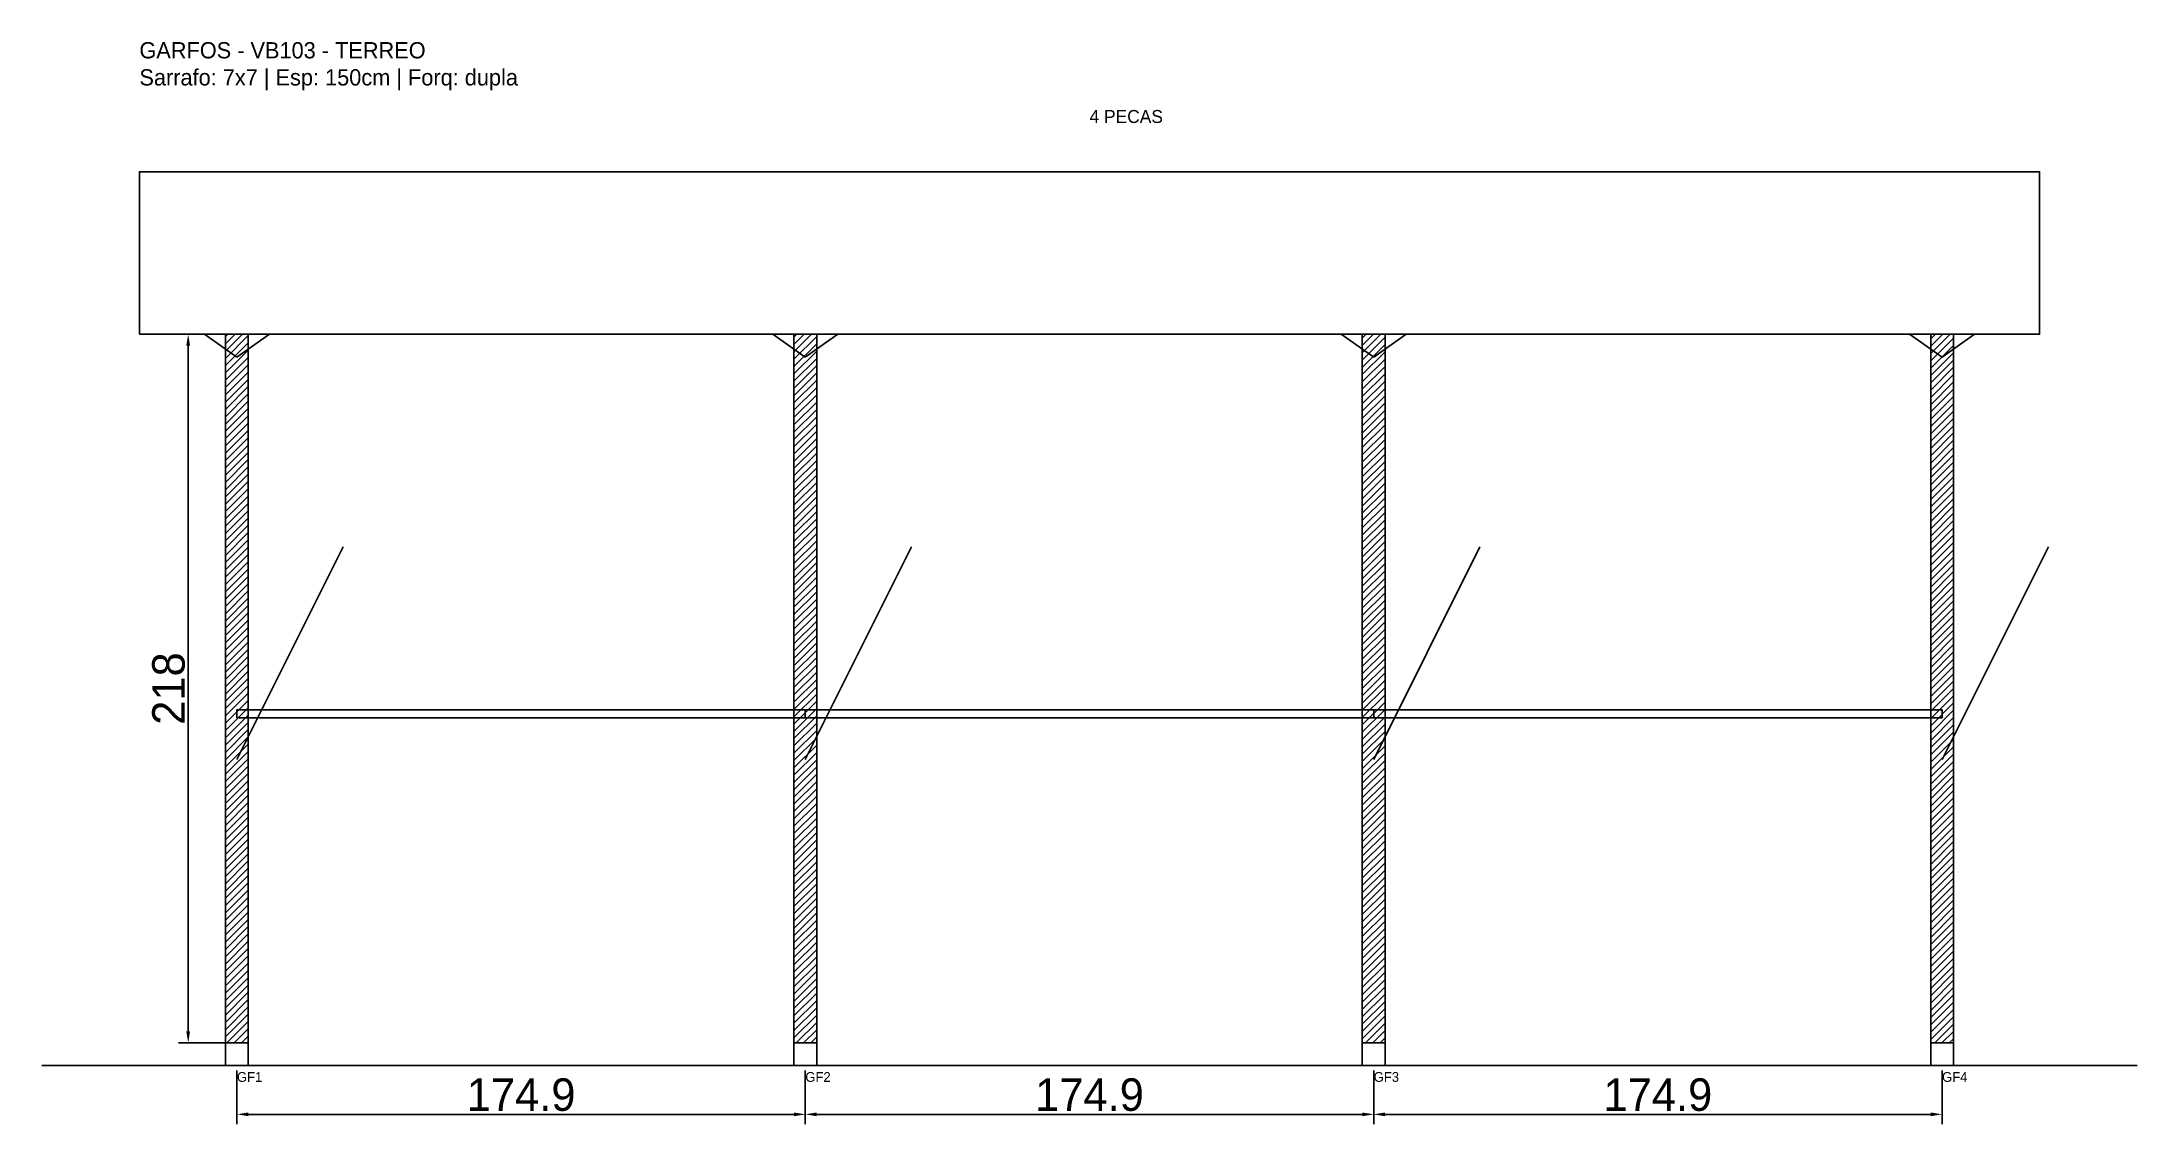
# Model space of a CAD drawing. Header units: metres. Extents: x -30 to 615, y -25 to 308.
import ezdxf

# ---------------------------------------------------------------- set-up
doc = ezdxf.new("R2010")
doc.units = ezdxf.units.M
for name, color, linetype in [('BARRA_ANCORAGEM', 1, 'Continuous'), ('COTA', 241, 'Continuous'), ('GARFOS OK', 3, 'Continuous'), ('NOME DA VIGA', 6, 'Continuous'), ('SARR_7x7', 40, 'Continuous'), ('TIRAS REESCORAMENTO', 252, 'Continuous'), ('VIGAS', 3, 'Continuous')]:
    doc.layers.add(name, color=color, linetype=linetype)
doc.dimstyles.new('EZ DXF', dxfattribs={"dimtxt": 10, "dimasz": 3.5, "dimexe": 3, "dimexo": 1.5, "dimgap": 1, "dimtad": 1, "dimdec": 1, "dimdsep": 46, "dimcen": 2.5, "dimazin": 3, "dimtfac": 1, "dimtmove": 0, "dimatfit": 3})

msp = doc.modelspace()

# ---------------------------------------------------------------- hatches: boundary and pattern name
at = {"layer": 'COTA'}
h = msp.add_hatch(dxfattribs=at)
h.set_pattern_fill('ANSI31', scale=0.5)
h.paths.add_polyline_path([(26.5, 0), (33.5, 0), (33.5, 218), (26.5, 218)])
h = msp.add_hatch(dxfattribs=at)
h.set_pattern_fill('ANSI31', scale=0.5)
h.paths.add_polyline_path([(201.35, 0), (208.35, 0), (208.35, 218), (201.35, 218)])
h = msp.add_hatch(dxfattribs=at)
h.set_pattern_fill('ANSI31', scale=0.5)
h.paths.add_polyline_path([(376.2, 0), (383.2, 0), (383.2, 218), (376.2, 218)])
h = msp.add_hatch(dxfattribs=at)
h.set_pattern_fill('ANSI31', scale=0.5)
h.paths.add_polyline_path([(551.06, 0), (558.06, 0), (558.06, 218), (551.06, 218)])

# ---------------------------------------------------------------- linework, layer by layer
at = {"layer": 'BARRA_ANCORAGEM'}
for p, q in [((30, 87.2), (62.7, 152.6)), ((204.85, 87.2), (237.55, 152.6)), ((379.7, 87.2), (412.4, 152.6)), ((554.56, 87.2), (587.26, 152.6))]:
    msp.add_line(p, q, dxfattribs=at)
at = {"layer": 'GARFOS OK'}
for p, q in [((30, 211), (20, 218)), ((20, 218), (40, 218)), ((30, 211), (40, 218)), ((204.85, 211), (194.85, 218)), ((194.85, 218), (214.85, 218)), ((204.85, 211), (214.85, 218)), ((379.7, 211), (369.7, 218)), ((369.7, 218), (389.7, 218)), ((379.7, 211), (389.7, 218)), ((554.56, 211), (544.56, 218)), ((544.56, 218), (564.56, 218)), ((554.56, 211), (564.56, 218))]:
    msp.add_line(p, q, dxfattribs=at)
at = {"layer": 'GARFOS OK', "linetype": 'CONTINUOUS'}
msp.add_line((-30, -7), (614.56, -7), dxfattribs=at)
at = {"layer": 'GARFOS OK'}
for points in [[(26.5, 0), (33.5, 0), (33.5, 218), (26.5, 218), (26.5, 0)], [(201.35, 0), (208.35, 0), (208.35, 218), (201.35, 218), (201.35, 0)], [(376.2, 0), (383.2, 0), (383.2, 218), (376.2, 218), (376.2, 0)], [(551.06, 0), (558.06, 0), (558.06, 218), (551.06, 218), (551.06, 0)]]:
    msp.add_lwpolyline(points, dxfattribs=at)
at = {"layer": 'SARR_7x7'}
for points in [[(26.5, -7), (33.5, -7), (33.5, 0), (26.5, 0), (26.5, -7)], [(201.35, -7), (208.35, -7), (208.35, 0), (201.35, 0), (201.35, -7)], [(376.2, -7), (383.2, -7), (383.2, 0), (376.2, 0), (376.2, -7)], [(551.06, -7), (558.06, -7), (558.06, 0), (551.06, 0), (551.06, -7)]]:
    msp.add_lwpolyline(points, dxfattribs=at)
at = {"layer": 'TIRAS REESCORAMENTO'}
for points in [[(30, 100), (204.85, 100), (204.85, 102.5), (30, 102.5), (30, 100)], [(204.85, 100), (379.7, 100), (379.7, 102.5), (204.85, 102.5), (204.85, 100)], [(379.7, 100), (554.56, 100), (554.56, 102.5), (379.7, 102.5), (379.7, 100)]]:
    msp.add_lwpolyline(points, dxfattribs=at)
at = {"layer": 'VIGAS'}
msp.add_lwpolyline([(0, 218), (584.56, 218), (584.56, 268), (0, 268), (0, 218)], dxfattribs=at)

# ---------------------------------------------------------------- texts
at = {"layer": 'NOME DA VIGA'}
for s, height, p in [('4 PECAS', 4, (292.28, 283)), ('GF1', 3, (30, -12)), ('GF2', 3, (204.85, -12)), ('GF3', 3, (379.7, -12)), ('GF4', 3, (554.56, -12))]:
    msp.add_text(s, height=height, dxfattribs=at).set_placement(p)
at = {"layer": 'NOME DA VIGA', "insert": (0, 293), "char_height": 5, "attachment_point": 7}
msp.add_mtext('GARFOS - VB103 - TERREO\\PSarrafo: 7x7 | Esp: 150cm | Forq: dupla', dxfattribs=at)

# ---------------------------------------------------------------- dimensions: what is measured, and where the dimension line sits
at = {"layer": 'COTA'}
msp.add_linear_dim(base=(15, 0), p1=(30, 0), p2=(30, 218), angle=90, dimstyle='EZ DXF', dxfattribs=at).render()
for base, p1, p2 in [((30, -22), (30, -7), (204.8522, -7)), ((204.8522, -22), (204.8522, -7), (379.7044, -7)), ((379.7, -22), (379.7, -7), (554.56, -7))]:
    msp.add_linear_dim(base=base, p1=p1, p2=p2, dimstyle='EZ DXF', dxfattribs=at).render()

doc.saveas('drawing.dxf')
